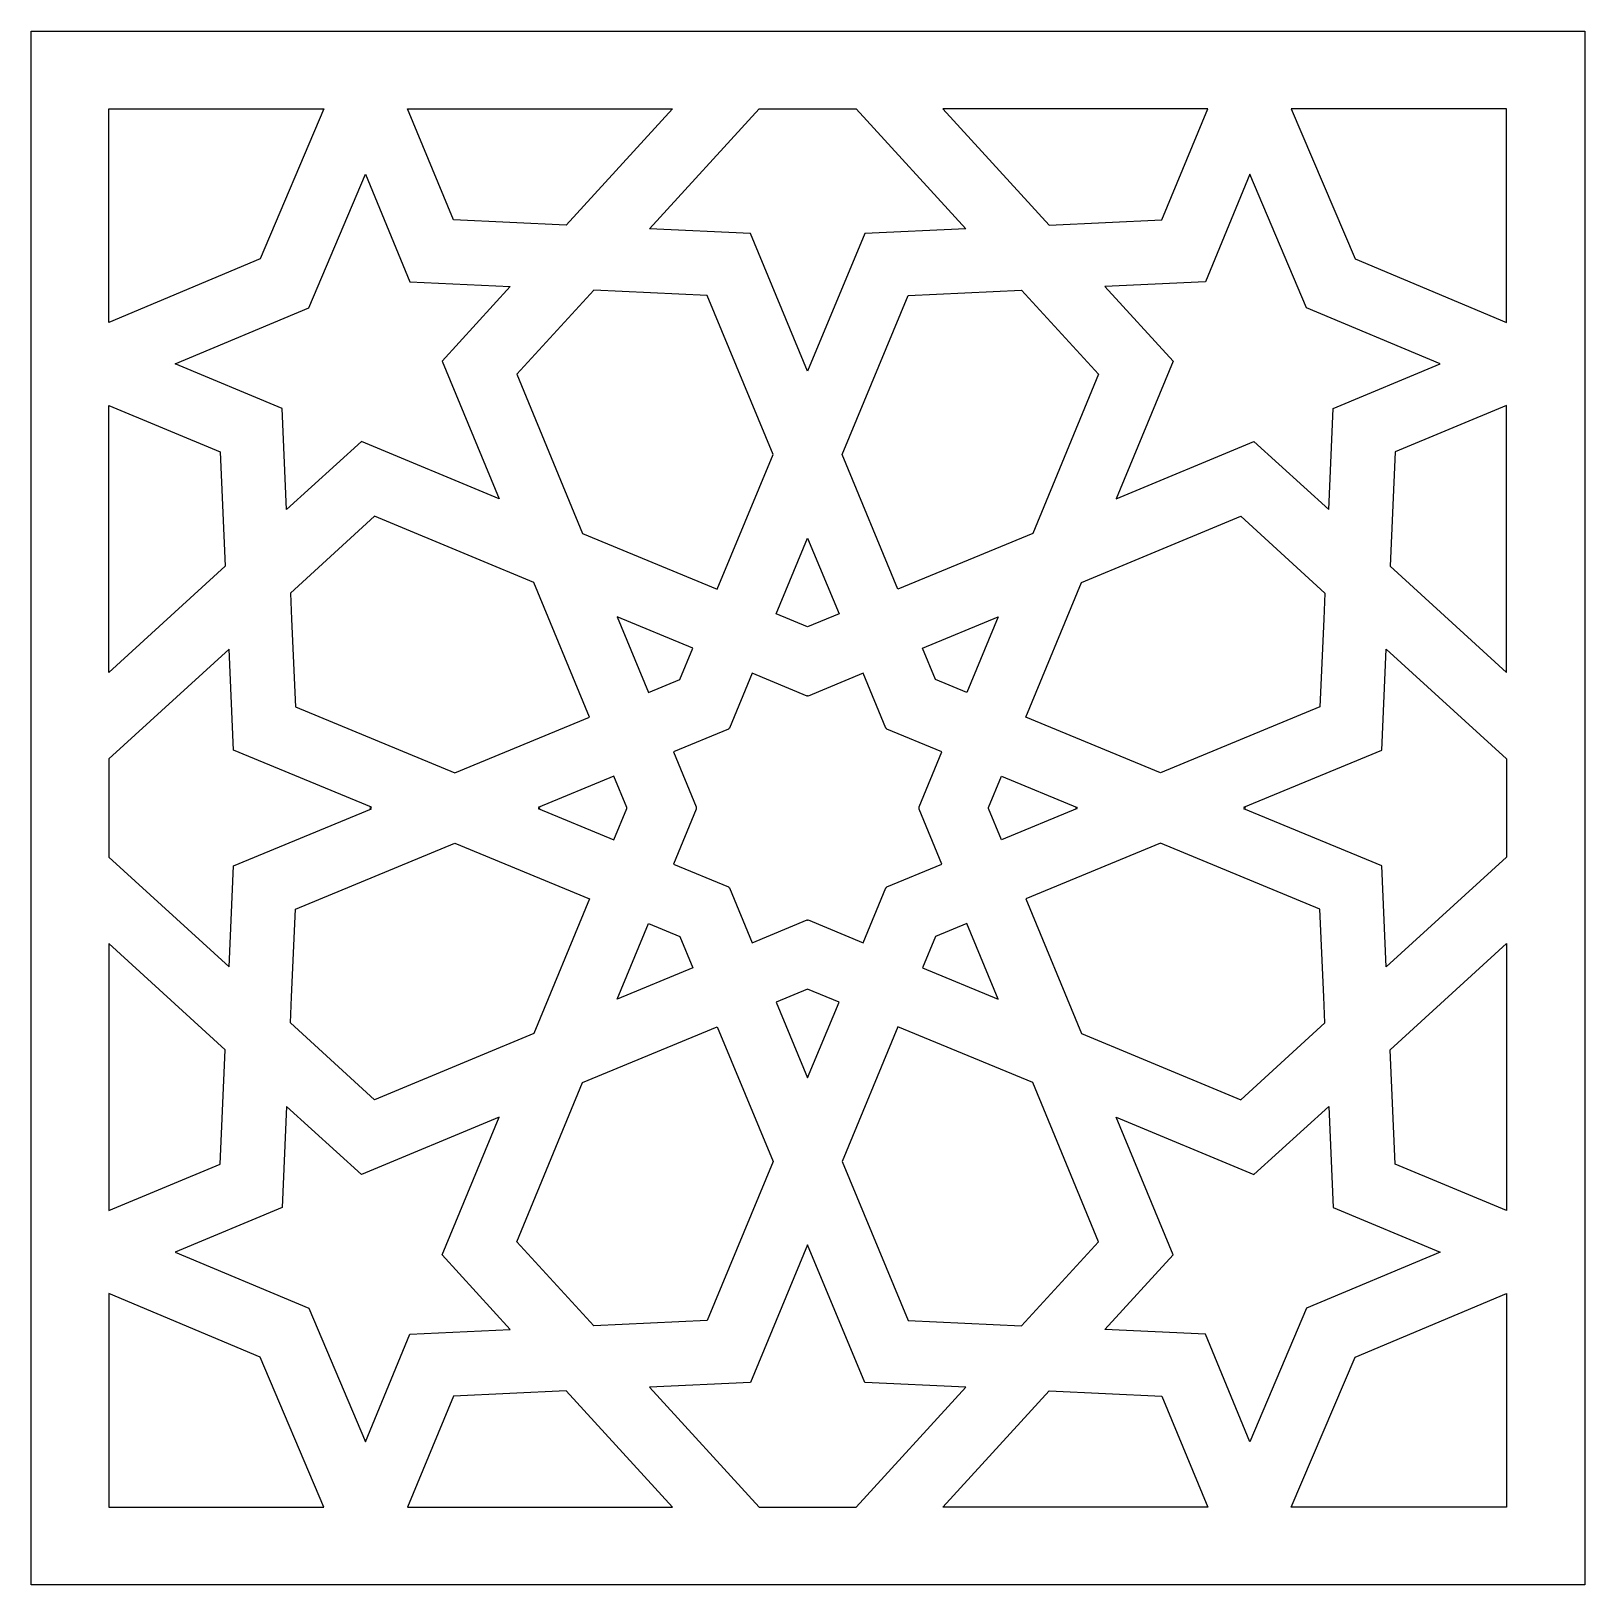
# Model space of a CAD drawing. Extents: x 38.7 to 88.7, y 13.1 to 63.1.
import ezdxf

# ---------------------------------------------------------------- set-up
doc = ezdxf.new("R2010")
doc.units = 0
doc.header["$MEASUREMENT"] = 0
doc.layers.add('LAYER_1', color=18, linetype='CONTINUOUS')

msp = doc.modelspace()

# ---------------------------------------------------------------- linework, layer by layer
at = {"layer": 'LAYER_1'}
for points in [[(38.6807, 63.0595), (88.6807, 63.0595), (88.6807, 13.0593), (38.6807, 13.0593)], [(41.1807, 60.5595), (48.1058, 60.5595), (46.0509, 55.7301), (41.1807, 53.6804)], [(50.7958, 60.5595), (59.3216, 60.5595), (55.9023, 56.8137), (52.2682, 56.9847)], [(63.6697, 52.1182), (61.8349, 56.5504), (58.5795, 56.6983), (62.1045, 60.5595), (63.6697, 60.5595), (65.2348, 60.5595), (68.7599, 56.6983), (65.5045, 56.5504)], [(76.5436, 60.5595), (68.0178, 60.5595), (71.437, 56.8137), (75.0712, 56.9847)], [(86.1587, 60.5595), (79.2335, 60.5595), (81.2885, 55.7301), (86.1587, 53.6804)], [(46.9041, 47.66), (46.7627, 50.9137), (43.3164, 52.3499), (47.616, 54.1589), (49.4421, 58.4509), (50.8661, 54.9931), (54.1021, 54.8415), (51.908, 52.4404), (53.744, 48.0063), (49.3138, 49.8517)], [(80.4352, 47.66), (80.5766, 50.9137), (84.0229, 52.3499), (79.7234, 54.1589), (77.8973, 58.4509), (76.4733, 54.9931), (73.2374, 54.8415), (75.4314, 52.4404), (73.5954, 48.0063), (78.0255, 49.8517)], [(56.7912, 54.72), (54.3145, 52.0184), (55.6457, 48.7858), (56.4288, 46.8935), (60.7628, 45.0975), (62.5576, 49.4296), (60.4327, 54.5557)], [(70.5482, 54.72), (73.0249, 52.0184), (71.6937, 48.7858), (70.9106, 46.8935), (66.5766, 45.0975), (64.7818, 49.4296), (66.9066, 54.5557)], [(41.1807, 51.0138), (44.7673, 49.5196), (44.927, 45.8414), (41.1807, 42.4209)], [(86.1587, 51.0138), (82.572, 49.5196), (82.4124, 45.8414), (86.1587, 42.4209)], [(54.8582, 45.3165), (53.0049, 46.0881), (49.7312, 47.4449), (47.0261, 44.9754), (47.0636, 44.1353), (47.191, 41.3164), (52.3157, 39.1927), (56.6498, 40.9869)], [(72.4812, 45.3165), (74.3345, 46.0881), (77.6081, 47.4449), (80.3133, 44.9754), (80.2758, 44.1353), (80.1484, 41.3164), (75.0237, 39.1927), (70.6896, 40.9869)], [(63.6697, 43.893), (62.66, 44.3113), (63.6697, 46.746), (64.6794, 44.3113)], [(59.9753, 43.1994), (57.5407, 44.2085), (58.5493, 41.773), (59.5578, 42.1907)], [(67.3642, 43.1994), (69.7987, 44.2085), (68.79, 41.773), (67.7816, 42.1907)], [(41.1807, 38.0594), (41.1807, 36.4803), (45.0499, 32.9473), (45.1976, 36.2004), (49.6309, 38.0377), (49.5791, 38.0594), (49.6309, 38.0811), (45.1976, 39.9184), (45.0499, 43.1715), (41.1807, 39.6385)], [(86.1587, 38.0594), (86.1587, 36.4803), (82.2895, 32.9473), (82.1419, 36.2004), (77.7086, 38.0377), (77.7603, 38.0594), (77.7086, 38.0811), (82.1419, 39.9184), (82.2895, 43.1715), (86.1587, 39.6385)], [(60.0864, 38.0594), (60.0777, 38.0396), (60.0864, 38.0197), (59.3551, 36.2525), (61.1219, 35.5208), (61.1305, 35.5011), (61.15, 35.4928), (61.8823, 33.7258), (63.6493, 34.4581), (63.6687, 34.45), (63.6697, 34.4502), (63.6707, 34.45), (63.6901, 34.4581), (65.4571, 33.7258), (66.1894, 35.4928), (66.2088, 35.5011), (66.2176, 35.5208), (67.9843, 36.2525), (67.2529, 38.0197), (67.2617, 38.0396), (67.2529, 38.0594), (67.2617, 38.0792), (67.2529, 38.0991), (67.9843, 39.8662), (66.2176, 40.598), (66.2088, 40.6179), (66.1894, 40.626), (65.4571, 42.393), (63.6901, 41.6606), (63.6707, 41.6688), (63.6697, 41.6685), (63.6687, 41.6688), (63.6493, 41.6606), (61.8823, 42.393), (61.15, 40.626), (61.1305, 40.6179), (61.1219, 40.598), (59.3551, 39.8662), (60.0864, 38.0991), (60.0777, 38.0792)], [(55.0501, 38.0594), (55.0005, 38.0388), (55.0005, 38.0387), (57.4361, 37.0303), (57.8536, 38.0392), (57.846, 38.0594), (57.8536, 38.0795), (57.4361, 39.0883), (55.0005, 38.0801)], [(72.2894, 38.0594), (72.339, 38.0388), (72.339, 38.0387), (69.9033, 37.0303), (69.4858, 38.0392), (69.4933, 38.0594), (69.4858, 38.0795), (69.9033, 39.0883), (72.339, 38.0801)], [(54.8582, 30.8024), (53.0049, 30.0306), (49.7312, 28.6739), (47.0261, 31.1434), (47.0636, 31.9837), (47.191, 34.8023), (52.3157, 36.9262), (56.6498, 35.1318)], [(72.4812, 30.8024), (74.3345, 30.0306), (77.6081, 28.6739), (80.3133, 31.1434), (80.2758, 31.9837), (80.1484, 34.8023), (75.0237, 36.9262), (70.6896, 35.1318)], [(59.9753, 32.9194), (57.5407, 31.9102), (58.5493, 34.3459), (59.5578, 33.9279)], [(67.3642, 32.9194), (69.7987, 31.9102), (68.79, 34.3459), (67.7816, 33.9279)], [(41.1807, 25.1053), (44.7673, 26.5992), (44.927, 30.2777), (41.1807, 33.6978)], [(86.1587, 25.1053), (82.572, 26.5992), (82.4124, 30.2777), (86.1587, 33.6978)], [(63.6697, 32.2259), (62.66, 31.8076), (63.6697, 29.3728), (64.6794, 31.8076)], [(56.7912, 21.3988), (54.3145, 24.1007), (55.6457, 27.3332), (56.4288, 29.2252), (60.7628, 31.0212), (62.5576, 26.6891), (60.4327, 21.5631)], [(70.5482, 21.3988), (73.0249, 24.1007), (71.6937, 27.3332), (70.9106, 29.2252), (66.5766, 31.0212), (64.7818, 26.6891), (66.9066, 21.5631)], [(46.9041, 28.4588), (46.7627, 25.205), (43.3164, 23.7693), (47.616, 21.96), (49.4421, 17.6681), (50.8661, 21.1258), (54.1021, 21.2773), (51.908, 23.6782), (53.744, 28.1127), (49.3138, 26.2671)], [(80.4352, 28.4588), (80.5766, 25.205), (84.0229, 23.7693), (79.7234, 21.96), (77.8973, 17.6681), (76.4733, 21.1258), (73.2374, 21.2773), (75.4314, 23.6782), (73.5954, 28.1127), (78.0255, 26.2671)], [(63.6697, 24.0004), (61.8349, 19.5684), (58.5795, 19.4202), (62.1045, 15.5593), (63.6697, 15.5593), (65.2348, 15.5593), (68.7599, 19.4202), (65.5045, 19.5684)], [(41.1807, 15.5593), (48.1058, 15.5593), (46.0509, 20.3888), (41.1807, 22.4386)], [(86.1587, 15.5593), (79.2335, 15.5593), (81.2885, 20.3888), (86.1587, 22.4386)], [(50.7958, 15.5593), (59.3216, 15.5593), (55.9023, 19.3049), (52.2682, 19.1342)], [(76.5436, 15.5593), (68.0178, 15.5593), (71.437, 19.3049), (75.0712, 19.1342)]]:
    msp.add_lwpolyline(points, close=True, dxfattribs=at)

doc.saveas('drawing.dxf')
